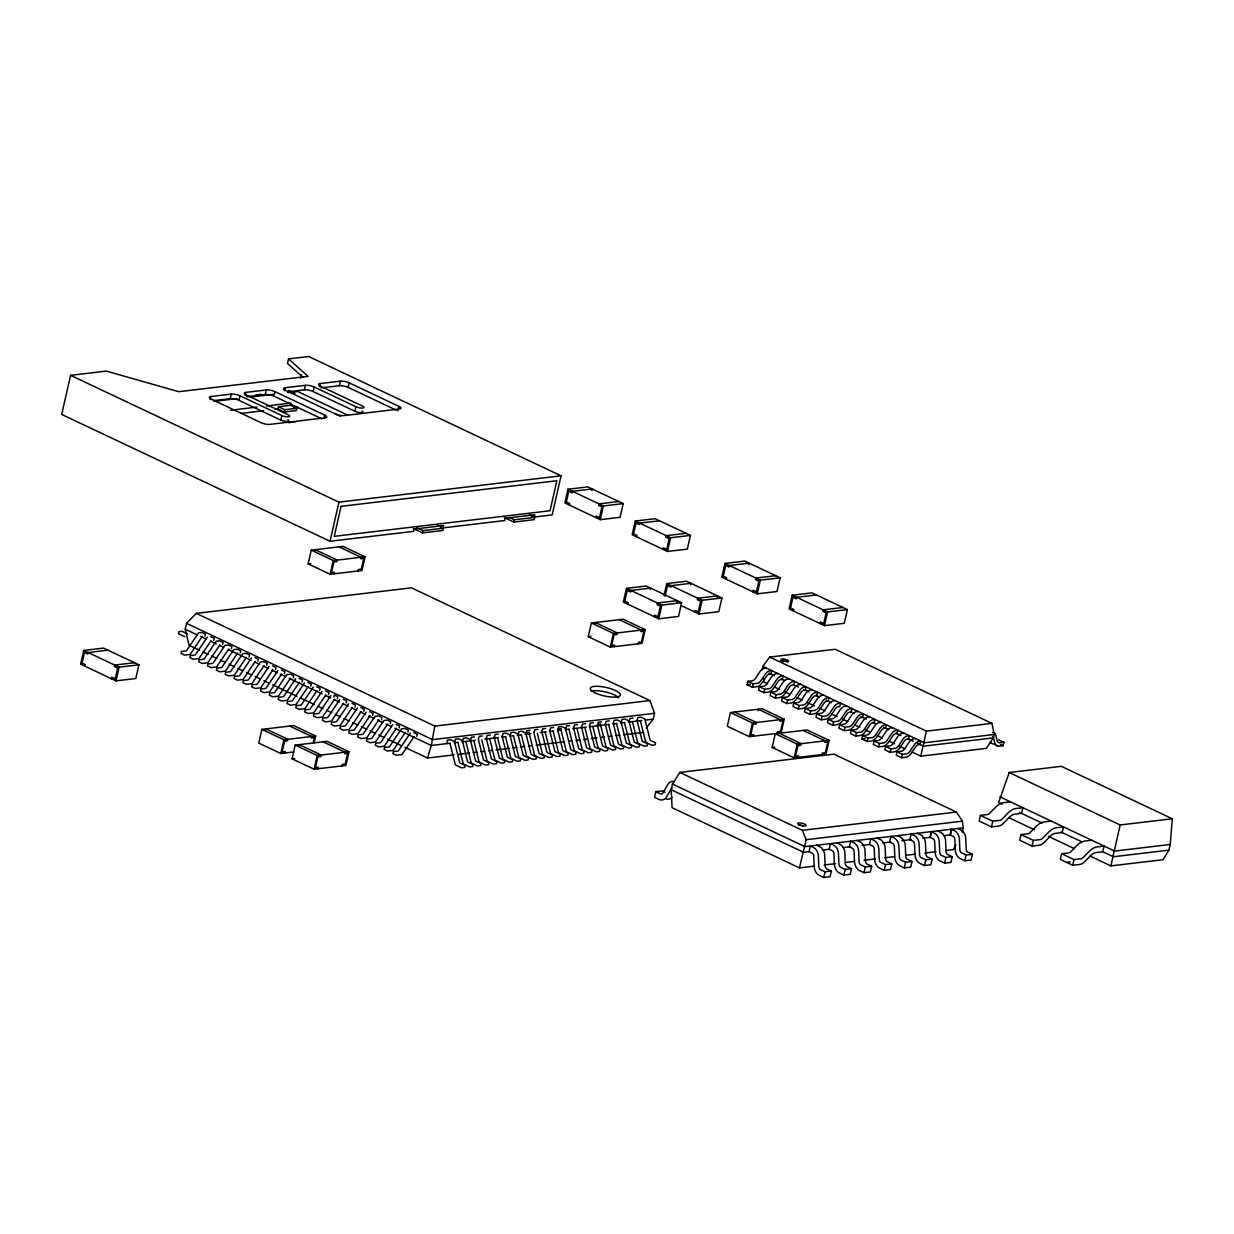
<?xml version="1.0" encoding="UTF-8"?>
<svg xmlns="http://www.w3.org/2000/svg" width="1234" height="1234" viewBox="0 0 1234 1234"><rect width="100%" height="100%" fill="white"/><g stroke="black" fill="none" stroke-linecap="round" stroke-linejoin="round"><path stroke-width="1.5" d="M1090.069 856.057L1110.878 865.882L1162.999 859.712L1168.922 850.164L1170.218 844.488L1172.3 818.774L1061.333 766.329L1009.211 772.515L998.645 802.516L1002.116 804.152M199.492 650.225L189.049 645.289L185.208 629.186L186.535 623.34L196.299 613.375L434.784 726.086L431.252 745.475L427.535 758.015L404.891 747.326M920.749 756.149L986.274 748.39L993.385 737.886L994.172 734.477L991.951 723.371L926.441 731.145L920.749 756.149L912.049 752.046M679.841 772.422L802.347 830.312L806.172 839.691L799.462 867.903L672.098 807.715L671.188 789.745L672.484 784.053L679.841 772.422L833.922 754.144L956.412 812.049L962.397 821.165L963.23 827.844L962.258 832.117M1172.3 818.774L1120.179 824.96L1110.878 865.882M302.87 377.172L287.507 363.459L288.54 358.909L308.084 376.355L178.791 391.687L106.294 371.095L70.585 375.337L61.7 414.439L330.033 541.263L413.513 531.36L414.022 529.093L443.638 525.576L443.129 527.859L504.629 520.563L505.153 518.28L534.769 514.763L534.26 517.046L529.401 514.748M83.742 650.441L80.626 664.154L115.996 680.875L135.802 678.515L138.918 664.802L103.533 648.097L83.742 650.441L119.112 667.162L138.918 664.802M85.038 666.237L85.393 664.71L82.076 663.152L84.498 652.477L87.815 654.051L88.154 652.524L107.96 650.179M111.569 678.777L111.924 677.25L115.24 678.823L117.662 668.165L114.346 666.591L114.685 665.064L134.491 662.72M115.996 680.875L119.112 667.162M210.196 399.554L210.891 396.53L231.267 394.109A6.324 1.774 12.8 0 1 239.998 395.79L281.815 415.549A4.859 1.357 12.8 0 0 288.509 416.845A4.859 1.357 12.8 0 0 288.154 414.809L246.337 395.034A6.324 1.774 12.8 0 1 245.875 392.381L266.251 389.959A6.324 1.774 12.8 0 1 274.981 391.641L324.743 415.164A6.324 1.774 12.8 0 1 325.205 417.817L269.845 424.388A6.324 1.774 12.8 0 1 261.114 422.707L211.353 399.184A6.324 1.774 12.8 0 1 210.891 396.53M213.559 400.634L230.234 398.659L231.267 394.109M287.938 419.791A4.859 1.357 12.8 0 1 287.044 421.426A4.859 1.357 12.8 0 1 280.781 420.1L238.964 400.34L239.998 395.79M245.196 395.404L245.875 392.381M204.937 636.142L205.399 634.091L201.96 632.471L198.52 632.872L186.411 650.842L181.537 651.413L181.074 653.465L184.514 655.1L190.129 654.421L202.237 636.466M246.692 396.7L265.217 394.51L266.251 389.959M213.76 640.323L214.222 638.271L210.783 636.636M321.981 418.897L273.948 396.191L274.981 391.641M222.598 644.487L223.061 642.436L219.621 640.816L216.166 641.217L204.057 659.187L199.198 659.758L198.72 661.81L202.175 663.445L207.79 662.766L219.899 644.811M278.514 406.742L277.989 409.025L284.298 412.002L296.391 410.567L296.916 408.284L290.622 405.307L278.514 406.742L284.807 409.719L296.916 408.284M284.391 390.762L285.085 387.723L305.461 385.317A6.324 1.774 12.8 0 1 314.192 386.998L355.994 406.757A4.859 1.357 12.8 0 0 362.703 408.053A4.859 1.357 12.8 0 0 362.349 406.001L320.531 386.242A6.324 1.774 12.8 0 1 320.069 383.573L340.445 381.167A6.324 1.774 12.8 0 1 349.176 382.849L398.921 406.356A6.324 1.774 12.8 0 1 399.384 409.025L344.024 415.58A6.324 1.774 12.8 0 1 335.293 413.899M280.781 420.1L281.815 415.549M284.298 412.002L284.807 409.719M231.421 648.668L231.884 646.616L228.444 644.981L225.004 645.397L212.896 663.352L208.022 663.938L207.559 665.99L210.999 667.609L216.613 666.946L228.722 648.976M300.633 378.329L301.482 374.581M240.244 652.832L240.707 650.781L237.267 649.161L233.828 649.562L221.719 667.532L216.845 668.103L216.382 670.155L219.822 671.79L225.436 671.111L237.545 653.156M287.753 391.841L304.428 389.851L305.461 385.317M249.067 657.012L249.53 654.961L246.09 653.326L242.651 653.742L230.542 671.697L225.668 672.283L225.205 674.335L228.645 675.954L234.259 675.291L246.368 657.321M362.117 410.999A4.859 1.357 12.8 0 1 361.223 412.634A4.859 1.357 12.8 0 1 354.96 411.308L313.158 391.533L314.192 386.998M319.375 386.612L320.069 383.573M257.906 661.177L258.369 659.126L254.929 657.506M266.729 665.357L267.192 663.306L263.752 661.671L260.312 662.087L248.204 680.042L243.329 680.628L242.867 682.68L246.306 684.299L251.921 683.636L264.03 665.666M324.048 418.187L324.743 415.164M320.886 387.908L339.412 385.702L340.445 381.167M314.146 742.868L315.703 736.004L293.677 725.592L261.886 729.371L258.77 743.084L280.797 753.496L293.939 751.938M275.552 669.522L276.015 667.471L272.575 665.851M265.511 730.42L265.85 728.893L287.892 739.305L287.537 740.832L284.56 741.187L282.139 751.845L285.116 751.491L284.776 753.018M396.176 410.089L348.142 387.383L349.176 382.849M308.145 563.861L311.261 550.148L343.052 546.384L365.079 556.796L361.963 570.509L330.172 574.273L308.145 563.861L310.783 563.552M284.375 673.687L284.838 671.651L281.398 670.016M314.886 551.212L315.225 549.685L337.268 560.097L336.913 561.624L333.936 561.979L331.514 572.638L334.491 572.283L334.152 573.81M293.214 677.867L293.677 675.816L290.237 674.196L286.782 674.597L274.673 692.567L269.814 693.138L269.336 695.189L272.791 696.809L278.406 696.146L290.514 678.191M354.96 411.308L355.994 406.757M280.797 753.496L283.913 739.783L315.703 736.004M330.033 541.263L338.918 502.161L561.054 475.815L552.169 514.917L534.26 517.046M302.037 682.032L302.5 679.996L299.06 678.361M330.172 574.273L333.288 560.56L365.079 556.796M292.057 758.817L295.173 745.105L326.979 741.326L349.006 751.753L345.89 765.45L314.099 769.229L292.057 758.817L294.71 758.494M310.86 686.212L311.323 684.16L307.883 682.541M298.813 746.154L299.152 744.626L321.179 755.038L320.84 756.565L317.863 756.92L315.441 767.579L318.418 767.239L318.063 768.751M319.683 690.377L320.146 688.341L316.706 686.706M313.158 742.976L314.377 737.654L311.384 738.009L311.739 736.482L289.697 726.07M328.522 694.557L328.984 692.505L325.545 690.886M357.999 570.972L358.338 569.46L361.315 569.105L363.737 558.431L360.76 558.786L361.099 557.274L339.072 546.847M314.099 769.229L317.215 755.517L349.006 751.753M397.888 410.907L398.921 406.356M333.905 697.102L334.368 695.051L337.808 696.686L337.345 698.722M346.168 702.902L346.631 700.85L343.191 699.231M354.991 707.067L355.454 705.03L352.014 703.395M341.911 765.928L342.265 764.401L345.242 764.047L347.664 753.388L344.687 753.743L345.026 752.216L323 741.804M363.829 711.247L364.292 709.195L360.852 707.576M372.653 715.412L373.115 713.375L369.676 711.74M422.491 532.887L423 530.62L443.392 528.198L442.867 530.481L422.491 532.887L413.035 528.43M381.476 719.592L381.938 717.54L378.499 715.905L375.059 716.322L362.95 734.292L358.076 734.862L357.613 736.914L361.053 738.534L366.668 737.87L378.776 719.9M390.299 723.756L390.762 721.705L387.322 720.085L383.882 720.486L371.773 738.456L366.899 739.027L366.436 741.079L369.876 742.714L375.491 742.035L387.599 724.08M399.137 727.937L399.6 725.885L396.145 724.25M407.96 732.101L408.423 730.05L404.983 728.43L401.528 728.831L389.435 746.801L384.561 747.372L384.098 749.424L387.538 751.059L393.152 750.38L405.261 732.425M416.784 736.282L417.246 734.23L413.806 732.595M447.032 742.143L447.495 740.091L450.595 739.737L454.421 741.541L459.742 762.859L465.156 765.419L464.694 767.471L461.609 767.841L455.346 764.879L450.04 743.562M454.96 741.202L455.439 739.151L458.524 738.796L462.364 740.601L467.671 761.918L473.1 764.478L472.637 766.53L469.537 766.9L463.29 763.939L457.968 742.621M462.904 740.261L463.367 738.21L466.452 737.855L470.293 739.66L475.614 760.977L481.029 763.538L480.566 765.589L477.465 765.959L471.218 762.998L465.897 741.68M513.791 522.059L514.3 519.792L534.692 517.37L534.168 519.637L513.791 522.059L504.336 517.601M470.833 739.32L471.295 737.269L474.396 736.914M478.761 738.379L479.239 736.328L482.324 735.973M486.705 737.438L487.168 735.387L490.253 735.017M494.633 736.497L495.096 734.446L498.197 734.076M502.562 735.557L503.025 733.505L506.125 733.135L509.951 734.955L515.272 756.272L520.702 758.833L520.224 760.884L517.139 761.255L510.891 758.293L505.57 736.976M510.506 734.616L510.969 732.564L514.054 732.194L517.894 734.014L523.216 755.331L528.63 757.892L528.167 759.943L525.067 760.314L518.82 757.352L513.498 736.035M567.995 489.235L564.894 502.948L600.264 519.668L620.07 517.324L623.185 503.611L587.8 486.89L567.995 489.235L603.38 505.955L623.185 503.611M569.306 505.045L569.661 503.518L566.344 501.945L568.766 491.286L572.082 492.86L572.422 491.333L592.227 488.988L591.873 490.5M518.434 733.675L518.897 731.623L521.997 731.253L525.823 733.073L531.144 754.39L536.559 756.951L536.096 759.003L533.011 759.373L526.748 756.411L521.442 735.094M534.307 731.793L534.769 729.741L537.854 729.371M542.235 730.852L542.698 728.8L545.798 728.43M595.837 517.586L596.192 516.059L599.508 517.632L601.93 506.958L598.613 505.4L598.953 503.873L618.758 501.528M550.163 729.911L550.626 727.859L553.727 727.489M600.264 519.668L603.38 505.955M566.036 728.029L566.499 725.978L569.599 725.607M588.263 636.682L591.379 622.985L623.17 619.206L645.197 629.618L642.081 643.33L610.29 647.11L588.263 636.682L590.901 636.374M595.004 624.034L595.343 622.507L617.37 632.919L617.031 634.446L614.054 634.8L611.632 645.459L614.609 645.104L614.27 646.631M573.964 727.088L574.427 725.037L577.527 724.667M581.908 726.147L582.371 724.096L585.456 723.726M635.263 521.041L632.147 534.738L667.517 551.459L687.323 549.115L690.438 535.402L655.069 518.681L635.263 521.041L670.633 537.746L690.438 535.402M589.837 725.206L590.299 723.155L593.4 722.785M610.29 647.11L613.406 633.397L645.197 629.618M636.574 536.836L636.914 535.309L633.597 533.736L636.019 523.077L639.335 524.651L639.69 523.123L659.48 520.779M626.456 588.356L623.34 602.069L658.725 618.789L678.515 616.445L681.631 602.732L646.261 586.011L626.456 588.356L661.84 605.076L681.631 602.732M627.767 604.166L628.106 602.639L624.79 601.066L627.211 590.407L630.528 591.981L630.882 590.454L650.688 588.094L650.333 589.621M605.709 723.325L606.172 721.273L609.257 720.903M613.637 722.384L614.1 720.332L617.201 719.962L621.026 721.782L626.348 743.099L631.762 745.66L631.299 747.711L628.199 748.082L621.951 745.12L616.63 723.803M638.101 643.809L638.456 642.282L641.433 641.927L643.855 631.268L640.878 631.623L641.217 630.096L619.19 619.684M621.566 721.443L622.029 719.391L625.129 719.021L628.954 720.841L634.276 742.158L639.69 744.719L639.227 746.771L636.142 747.141L629.895 744.179L624.574 722.862M663.105 549.377L663.445 547.85L666.761 549.423L669.183 538.749L665.866 537.191L666.221 535.664L686.011 533.319M667.517 551.459L670.633 537.746M629.51 720.502L629.972 718.45L633.057 718.08M654.298 616.707L654.637 615.18L657.953 616.738L660.391 606.079L657.074 604.521L657.413 602.994L677.219 600.634L676.864 602.161M658.725 618.789L661.84 605.076M664.031 595.575L666.761 583.574L686.567 581.229L721.936 597.95L718.82 611.663L699.015 614.008L681.338 605.647M665.095 596.284L667.517 585.626L670.833 587.199L671.188 585.672L690.978 583.327L690.639 584.839M637.438 719.561L637.901 717.509L641.001 717.139L644.827 718.959L650.148 740.277L655.562 742.837L655.1 744.889L651.999 745.259L645.752 742.297L640.431 720.98M646.2 728.045L653.218 719.144L654.544 713.298L649.948 700.573L411.462 587.847L196.299 613.375M694.603 611.925L694.943 610.398L698.259 611.971L700.681 601.297L697.364 599.739L697.719 598.212L717.509 595.868L717.17 597.379M665.126 792.274L662.211 790.901L655.871 791.657L654.575 797.334L659.064 799.462A9.286 6.988 83.2 0 0 666.715 796.686L671.342 788.619A3.224 2.437 83.2 0 1 671.867 787.971M699.015 614.008L702.131 600.295L721.936 597.95M724.944 563.429L721.828 577.126L757.198 593.847L777.004 591.502L780.119 577.79L744.75 561.069L724.944 563.429L760.314 580.15L780.119 577.79M726.255 579.224L726.595 577.697L723.278 576.124L725.7 565.465L729.016 567.038L729.371 565.511L749.161 563.167L748.822 564.694M752.786 591.765L753.126 590.238L756.442 591.811L758.864 581.137L755.547 579.579L755.902 578.052L775.692 575.707M757.198 593.847L760.314 580.15M730.435 712.542L727.32 726.24L749.346 736.667L781.137 732.888L784.253 719.175L762.226 708.763L730.435 712.542L752.462 722.954L784.253 719.175M747.897 681.338L753.203 683.837L757.892 683.235A6.88 4.088 -64.7 0 0 760.977 680.582L765.203 674.18A8.175 4.874 -64.7 0 1 769.615 670.849L771.651 670.586L770.88 673.995L769.291 674.18A4.535 2.699 -64.7 0 0 766.391 676.371L762.782 681.862A10.535 6.263 -64.7 0 1 757.182 686.675L752.416 687.245L747.125 684.747L747.897 681.338L752.601 680.736A6.88 4.088 -64.7 0 0 755.686 678.083L759.913 671.666A8.175 4.874 -64.7 0 1 764.324 668.35L766.345 668.088M752.416 687.245L753.203 683.837M762.041 669.831L762.828 666.406L769.692 657.059L835.202 649.285L991.951 723.371M759.373 686.752L758.601 690.161L763.892 692.675L768.659 692.104A10.535 6.263 -64.7 0 0 774.258 687.292L777.867 681.8A4.535 2.699 -64.7 0 1 780.767 679.61L782.341 679.425L783.127 676.016L781.091 676.278A8.175 4.874 -64.7 0 0 776.68 679.595L772.453 686.011A6.88 4.088 -64.7 0 1 769.368 688.665L764.679 689.266L759.373 686.752L764.077 686.15A6.88 4.088 -64.7 0 0 767.147 683.513L771.389 677.096A8.175 4.874 -64.7 0 1 775.8 673.764L777.821 673.502M749.346 736.667L752.462 722.954M757.907 710.753L758.247 709.241L780.289 719.653L779.934 721.18L782.927 720.826L780.49 731.484L777.513 731.839L777.173 733.366M753.326 736.189L753.666 734.662L750.688 735.017L753.11 724.358L756.087 724.003L756.442 722.476L734.4 712.064M763.892 692.675L764.679 689.266M792.213 595.22L789.097 608.917L824.466 625.638L844.272 623.293L847.388 609.581L812.003 592.86L792.213 595.22L827.582 611.941L847.388 609.581M770.849 692.181L770.078 695.59L775.368 698.089L780.135 697.534A10.535 6.263 -64.7 0 0 785.734 692.706L789.344 687.215A4.535 2.699 -64.7 0 1 792.243 685.024L793.817 684.839L794.603 681.43L792.567 681.692A8.175 4.874 -64.7 0 0 788.156 685.024L783.929 691.441A6.88 4.088 -64.7 0 1 780.844 694.079L776.155 694.68L770.849 692.181L775.554 691.58A6.88 4.088 -64.7 0 0 778.623 688.927L782.865 682.525A8.175 4.874 -64.7 0 1 787.277 679.194L789.297 678.931M793.508 611.015L793.863 609.488L790.547 607.915L792.968 597.256L796.285 598.829L796.624 597.302L816.43 594.958M775.368 698.089L776.155 694.68M782.325 697.611L781.554 701.02L786.845 703.519L791.611 702.948A10.535 6.263 -64.7 0 0 797.21 698.135L800.82 692.644A4.535 2.699 -64.7 0 1 803.704 690.454L805.293 690.269L806.08 686.86L804.044 687.122A8.175 4.874 -64.7 0 0 799.632 690.454L795.406 696.855A6.88 4.088 -64.7 0 1 792.321 699.508L787.616 700.11L782.325 697.611L787.03 697.009A6.88 4.088 -64.7 0 0 790.099 694.356L794.341 687.94A8.175 4.874 -64.7 0 1 798.753 684.623L800.773 684.361M772.16 747.434L775.276 733.736L807.067 729.957L829.094 740.369L825.978 754.082L794.187 757.861L772.16 747.434L774.813 747.125M786.845 703.519L787.616 700.11M793.801 703.025L793.03 706.434L798.321 708.948L803.087 708.378A10.535 6.263 -64.7 0 0 808.686 703.55L812.296 698.058A4.535 2.699 -64.7 0 1 815.18 695.883L816.769 695.698L817.54 692.274L815.52 692.536A8.175 4.874 -64.7 0 0 811.108 695.868L806.882 702.285A6.88 4.088 -64.7 0 1 803.797 704.938L799.092 705.524L793.801 703.025L798.491 702.424A6.88 4.088 -64.7 0 0 801.576 699.786L805.817 693.369A8.175 4.874 -64.7 0 1 810.229 690.037L812.25 689.775M798.321 708.948L799.092 705.524M820.039 623.556L820.394 622.029L823.71 623.602L826.132 612.928L822.816 611.37L823.155 609.843L842.961 607.498M805.278 708.455L804.506 711.864L809.797 714.363L814.563 713.807A10.535 6.263 -64.7 0 0 820.163 708.979L823.772 703.488A4.535 2.699 -64.7 0 1 826.657 701.298L828.245 701.113L829.017 697.704L826.996 697.966A8.175 4.874 -64.7 0 0 822.584 701.298L818.343 707.699A6.88 4.088 -64.7 0 1 815.273 710.352L810.568 710.954L805.278 708.455L809.967 707.853A6.88 4.088 -64.7 0 0 813.052 705.2L817.294 698.783A8.175 4.874 -64.7 0 1 821.69 695.467L823.726 695.205M794.187 757.861L797.303 744.148L829.094 740.369M824.466 625.638L827.582 611.941M798.167 757.383L798.506 755.856L795.529 756.211L797.951 745.552L800.928 745.197L801.282 743.67L779.24 733.258M809.797 714.363L810.568 710.954M816.754 713.869L815.982 717.278L821.273 719.792L826.04 719.221A10.535 6.263 -64.7 0 0 831.639 714.409L835.233 708.918A4.535 2.699 -64.7 0 1 838.133 706.727L839.722 706.542L840.493 703.133L838.472 703.395A8.175 4.874 -64.7 0 0 834.061 706.712L829.819 713.129A6.88 4.088 -64.7 0 1 826.749 715.782L822.045 716.383L816.754 713.869L821.443 713.267A6.88 4.088 -64.7 0 0 824.528 710.63L828.77 704.213A8.175 4.874 -64.7 0 1 833.166 700.881L835.202 700.619M821.273 719.792L822.045 716.383M828.23 719.299L827.459 722.708L832.749 725.206L837.5 724.651A10.535 6.263 -64.7 0 0 843.115 719.823L846.709 714.332A4.535 2.699 -64.7 0 1 849.609 712.157L851.198 711.956L851.969 708.547L849.948 708.81A8.175 4.874 -64.7 0 0 845.537 712.141L841.295 718.558A6.88 4.088 -64.7 0 1 838.225 721.196L833.521 721.797L828.23 719.299L832.919 718.697A6.88 4.088 -64.7 0 0 836.004 716.044L840.231 709.643A8.175 4.874 -64.7 0 1 844.642 706.311L846.678 706.049M822.014 754.56L822.353 753.033L825.33 752.678L827.767 742.02L824.775 742.374L825.13 740.847L803.087 730.435M832.749 725.206L833.521 721.797M809.057 851.661L810.352 845.984L814.008 847.758A9.301 7.018 83.2 0 1 818.312 855.27L818.821 866.962A3.193 2.406 83.2 0 0 820.301 869.538L825.022 871.79L831.361 871.034L830.066 876.726L823.726 877.482L819.237 875.353A9.286 6.988 83.2 0 1 814.193 866.576L813.792 856.134A3.224 2.437 83.2 0 0 812.034 853.064L809.057 851.661L803.581 852.308L671.188 789.745M839.706 724.728L838.919 728.137L844.226 730.636L848.977 730.065A10.535 6.263 -64.7 0 0 854.591 725.253L858.185 719.761A4.535 2.699 -64.7 0 1 861.085 717.571L862.674 717.386L863.445 713.977L861.425 714.239A8.175 4.874 -64.7 0 0 857.013 717.571L852.771 723.972A6.88 4.088 -64.7 0 1 849.686 726.625L844.997 727.227L839.706 724.728L844.395 724.127A6.88 4.088 -64.7 0 0 847.48 721.474L851.707 715.057A8.175 4.874 -64.7 0 1 856.118 711.74L858.154 711.478M844.226 730.636L844.997 727.227M851.182 730.142L850.396 733.551L855.702 736.066L860.453 735.495A10.535 6.263 -64.7 0 0 866.067 730.682L869.661 725.176A4.535 2.699 -64.7 0 1 872.561 723.001L874.15 722.816L874.921 719.407L872.885 719.669A8.175 4.874 -64.7 0 0 868.489 722.985L864.247 729.402A6.88 4.088 -64.7 0 1 861.162 732.055L856.473 732.657L851.182 730.142L855.872 729.541A6.88 4.088 -64.7 0 0 858.957 726.903L863.183 720.486A8.175 4.874 -64.7 0 1 867.595 717.155L869.631 716.892M829.217 849.27L830.497 843.593L834.153 845.367A9.301 7.018 83.2 0 1 838.457 852.879L838.966 864.571A3.193 2.406 83.2 0 0 840.447 867.147L845.167 869.399L851.506 868.659L850.226 874.335L843.871 875.091L839.398 872.962A9.286 6.988 83.2 0 1 834.354 864.186L833.937 853.743A3.224 2.437 83.2 0 0 832.179 850.673L829.217 849.27L822.307 850.087M855.702 736.066L856.473 732.657M823.726 877.482L825.022 871.79M862.659 735.572L867.949 738.071L872.639 737.469A6.88 4.088 -64.7 0 0 875.724 734.832L879.965 728.415A8.175 4.874 -64.7 0 1 884.362 725.083L886.398 724.821L885.626 728.23L884.038 728.415A4.535 2.699 -64.7 0 0 881.138 730.605L877.544 736.096A10.535 6.263 -64.7 0 1 871.929 740.924L867.178 741.48L861.872 738.981L862.659 735.572L867.348 734.97A6.88 4.088 -64.7 0 0 870.433 732.317L874.659 725.916A8.175 4.874 -64.7 0 1 879.071 722.584L881.107 722.322M867.178 741.48L867.949 738.071M874.119 740.986L873.348 744.411L878.654 746.909L883.405 746.339A10.535 6.263 -64.7 0 0 889.02 741.526L892.614 736.035A4.535 2.699 -64.7 0 1 895.514 733.844L897.103 733.659L897.874 730.25L895.838 730.513A8.175 4.874 -64.7 0 0 891.442 733.829L887.2 740.246A6.88 4.088 -64.7 0 1 884.115 742.899L879.426 743.5L874.119 740.986L878.824 740.4A6.88 4.088 -64.7 0 0 881.909 737.747L886.135 731.33A8.175 4.874 -64.7 0 1 890.547 728.014L892.583 727.736M843.871 875.091L845.167 869.399M878.654 746.909L879.426 743.5M885.596 746.416L884.824 749.825L890.115 752.324L894.881 751.768A10.535 6.263 -64.7 0 0 900.496 746.94L904.09 741.449A4.535 2.699 -64.7 0 1 906.99 739.274L908.579 739.073L909.35 735.665L907.314 735.927A8.175 4.874 -64.7 0 0 902.902 739.259L898.676 745.675A6.88 4.088 -64.7 0 1 895.591 748.313L890.902 748.915L885.596 746.416L890.3 745.814A6.88 4.088 -64.7 0 0 893.385 743.161L897.612 736.76A8.175 4.874 -64.7 0 1 902.023 733.428L904.044 733.166M890.115 752.324L890.902 748.915M869.507 844.488L870.803 838.811L874.459 840.585A9.301 7.018 83.2 0 1 878.762 848.113L879.271 859.805A3.193 2.406 83.2 0 0 880.752 862.365L885.472 864.618L891.812 863.877L890.516 869.554L884.176 870.309L879.688 868.196A9.286 6.988 83.2 0 1 874.644 859.404L874.243 848.961A3.224 2.437 83.2 0 0 872.484 845.892L869.507 844.488L862.088 845.383M864.031 872.7L865.312 867.008L871.667 866.268L870.371 871.944L864.031 872.7L859.543 870.572A9.286 6.988 83.2 0 1 854.499 861.795L854.082 851.352A3.224 2.437 83.2 0 0 852.339 848.282L849.362 846.879L850.658 841.202L854.314 842.976A9.301 7.018 83.2 0 1 858.617 850.488L859.126 862.196A3.193 2.406 83.2 0 0 860.607 864.756L865.312 867.008M897.072 751.845L896.3 755.254L901.591 757.753L906.358 757.182A10.535 6.263 -64.7 0 0 911.957 752.37L915.566 746.878A4.535 2.699 -64.7 0 1 918.466 744.688L920.055 744.503L920.826 741.094L918.79 741.356A8.175 4.874 -64.7 0 0 914.379 744.688L910.152 751.09A6.88 4.088 -64.7 0 1 907.067 753.743L902.378 754.344L897.072 751.845L901.776 751.244A6.88 4.088 -64.7 0 0 904.846 748.591L909.088 742.174A8.175 4.874 -64.7 0 1 913.499 738.857L915.52 738.595M901.591 757.753L902.378 754.344M884.176 870.309L885.472 864.618M904.321 867.918L905.617 862.227L911.972 861.486L910.677 867.163L904.321 867.918L899.848 865.805A9.286 6.988 83.2 0 1 894.804 857.028L894.388 846.57A3.224 2.437 83.2 0 0 892.629 843.516L889.668 842.097L890.963 836.421L894.619 838.194A9.301 7.018 83.2 0 1 898.907 845.722L899.432 857.414A3.193 2.406 83.2 0 0 900.897 859.975L905.617 862.227M931.577 831.608L930.282 837.284L922.708 838.179M924.482 865.528L925.778 859.851L932.117 859.095L930.822 864.772L924.482 865.528L919.993 863.414A9.286 6.988 83.2 0 1 914.949 854.638L914.548 844.179A3.224 2.437 83.2 0 0 912.79 841.125L909.813 839.722L911.108 834.03L914.764 835.804A9.301 7.018 83.2 0 1 919.068 843.331L919.577 855.023A3.193 2.406 83.2 0 0 921.058 857.584L925.778 859.851M951.722 829.217L950.442 834.894L943.532 835.711M944.627 863.137L945.923 857.46L952.262 856.704L950.982 862.381L944.627 863.137L940.138 861.024A9.286 6.988 83.2 0 1 935.11 852.247L934.693 841.804A3.224 2.437 83.2 0 0 932.935 838.734L929.973 837.331L931.254 831.639L934.909 833.413A9.301 7.018 83.2 0 1 939.213 840.94L939.722 852.632A3.193 2.406 83.2 0 0 941.203 855.193L945.923 857.46M964.787 860.746L966.068 855.069L972.423 854.314L971.127 859.99L964.787 860.746L960.299 858.633A9.286 6.988 83.2 0 1 955.255 849.856L954.838 839.413A3.224 2.437 83.2 0 0 953.095 836.344L950.118 834.94L951.414 829.248L955.07 831.022A9.301 7.018 83.2 0 1 959.373 838.549L959.882 850.241A3.193 2.406 83.2 0 0 961.363 852.802L966.068 855.069M980.428 815.365L979.148 821.042L991.504 826.888L998.676 826.04A10.042 5.969 -64.7 0 0 1003.319 823.417L1009.397 817.216A11.692 6.957 -64.7 0 1 1014.795 814.178L1021.598 813.36L1022.878 807.684L1015.412 808.594A17.77 10.566 -64.7 0 0 1008.548 812.466L1001.653 819.469A3.964 2.36 -64.7 0 1 1000.111 820.332L992.784 821.212L980.428 815.365L987.755 814.486A3.964 2.36 -64.7 0 0 989.298 813.622L996.193 806.635A17.77 10.566 -64.7 0 1 1003.057 802.748L1010.523 801.838M990.208 741.927A10.535 6.263 -64.7 0 0 993.092 743.778L998.383 746.277L1003.149 745.706L1003.921 742.297L998.63 739.798M991.504 826.888L992.784 821.212M1021.042 834.554L1019.747 840.246L1032.102 846.077L1039.275 845.228A10.042 5.969 -64.7 0 0 1043.918 842.606L1050.011 836.405A11.692 6.957 -64.7 0 1 1055.394 833.366L1062.196 832.564L1063.492 826.873L1056.026 827.783A17.77 10.566 -64.7 0 0 1049.147 831.67L1042.252 838.657A3.964 2.36 -64.7 0 1 1040.725 839.521L1033.398 840.4L1021.042 834.554L1028.369 833.675A3.964 2.36 -64.7 0 0 1029.896 832.811L1036.791 825.824A17.77 10.566 -64.7 0 1 1043.671 821.937L1051.121 821.026M1032.102 846.077L1033.398 840.4M1091.735 840.231L1084.27 841.141A17.77 10.566 -64.7 0 0 1077.39 845.012L1070.51 852A3.964 2.36 -64.7 0 1 1068.968 852.864L1061.641 853.743L1060.345 859.435L1072.701 865.281L1079.889 864.417A10.042 5.969 -64.7 0 0 1084.516 861.81L1090.609 855.594A11.692 6.957 -64.7 0 1 1096.008 852.555L1102.795 851.753L1113.392 856.751L1168.922 850.164M1072.701 865.281L1073.996 859.589L1081.323 858.71A3.964 2.36 -64.7 0 0 1082.866 857.846L1089.745 850.858A17.77 10.566 -64.7 0 1 1096.625 846.971L1104.091 846.061L1102.795 851.753M955.887 844.827L953.28 849.655L945.691 850.565M207.343 637.053L195.234 655.023L190.36 655.593L189.897 657.645L193.337 659.264L198.967 658.601L211.06 640.631M251.474 657.907L239.365 675.877L234.506 676.448L234.028 678.499L237.483 680.135L243.098 679.456L255.207 661.501M269.135 666.252L257.027 684.222L252.152 684.793L251.69 686.844L255.13 688.464L260.744 687.801L272.853 669.846M277.958 670.432L265.85 688.387L260.976 688.973L260.513 691.009L263.953 692.644L269.567 691.981L281.676 674.011M295.62 678.777L283.512 696.732L278.637 697.318L278.174 699.354L281.614 700.989L287.229 700.326L299.338 682.356M304.443 682.942L292.335 700.912L287.46 701.483L286.998 703.534L290.437 705.154L296.052 704.491L308.161 686.536M313.266 687.122L301.158 705.077L296.283 705.663L295.821 707.699L299.26 709.334L304.875 708.671L316.984 690.701M322.089 691.287L309.981 709.257L305.122 709.828L304.644 711.879L308.099 713.499L313.714 712.836L325.822 694.881M330.928 695.467L318.819 713.422L313.945 714.008L313.482 716.044L316.922 717.679L322.537 717.016L334.645 699.046M339.751 699.632L327.642 717.602L322.768 718.173L322.305 720.224L325.745 721.844L331.36 721.18L343.468 703.226M348.574 703.812L336.466 721.767L331.591 722.353L331.128 724.389L334.568 726.024L340.183 725.361L352.292 707.39M357.397 707.977L345.289 725.947L340.43 726.518L339.952 728.569L343.407 730.189L349.021 729.525L361.13 711.555M366.236 712.157L354.127 730.112L349.253 730.698L348.79 732.734L352.23 734.369L357.845 733.69L369.953 715.735M392.705 724.667L380.596 742.621L375.738 743.207L375.259 745.259L378.715 746.878L384.329 746.215L396.438 728.245M410.367 733.011L398.258 750.966L393.384 751.552L392.921 753.604L396.361 755.223L401.976 754.56L414.084 736.59M288.54 358.909L308.67 356.518L561.054 475.815M255.669 394.926L260.852 394.309M214.253 401.343L237.005 398.644M250.271 397.07L273.007 394.386M288.17 392.582L297.656 391.456L348.127 415.318M230.511 410.228L256.981 407.081M266.436 405.971L291.039 403.055M240.815 413.436L263.521 410.737M274.873 409.395L278.653 408.948M293.785 407.143L297.564 406.696M288.293 422.66L296.222 421.719M747.125 684.747L750.303 684.361M434.784 726.086L649.948 700.573M654.544 713.298L432.579 739.629L186.535 623.34M529.926 730.312L526.825 730.682L526.363 732.734L529.463 732.364M601.328 721.844L598.228 722.214L597.765 724.265L600.865 723.895M561.192 728.6L558.107 728.97L558.57 726.919L561.655 726.548L565.496 728.368L570.818 749.686L576.232 752.246L575.769 754.298L572.669 754.668L566.421 751.707L561.1 730.389M450.395 743.207L431.252 745.475L394.865 728.276M454.22 742.745L458.045 742.297M461.871 741.85L475.26 740.261M484.839 739.12L498.228 737.531M502.053 737.084L505.878 736.621M509.704 736.174L513.529 735.711M517.354 735.263L521.195 734.801M525.021 734.353L530.759 733.675M540.322 732.533L546.06 731.855M549.886 731.407L553.711 730.944M557.552 730.497L561.377 730.034M565.203 729.587L569.028 729.14M572.854 728.677L586.243 727.088M590.068 726.641L609.21 724.373M613.036 723.911L616.861 723.463M620.687 723.001L624.512 722.553M628.337 722.091L641.742 720.502M645.567 720.054L653.218 719.144M427.535 758.015L454.189 754.853M457.999 754.406L469.414 753.048M473.224 752.601L477.034 752.138M480.844 751.691L484.653 751.244M488.463 750.781L492.273 750.334M496.083 749.886L509.411 748.298M513.221 747.85L517.031 747.403M520.825 746.94L524.635 746.493M528.445 746.046L532.255 745.598M536.065 745.135L564.632 741.757M568.442 741.295L572.237 740.847M576.047 740.4L579.857 739.953M583.667 739.49L587.477 739.043M591.287 738.595L596.994 737.917M600.804 737.454L604.614 737.006M608.424 736.559L612.234 736.112M616.044 735.649L619.854 735.202M623.664 734.754L642.698 732.487M861.872 738.981L865.049 738.611M994.172 734.477L924.359 742.76L762.828 666.406M993.385 737.886L923.572 746.169L917.402 743.254M1003.921 742.297L999.247 742.806A6.88 4.088 -64.7 0 1 997.226 740.77L995.761 735.032A8.175 4.874 -64.7 0 0 992.66 732.595M802.347 830.312L956.412 812.049M806.172 839.691L962.397 821.165M963.23 827.844L804.876 846.632L672.484 784.053M843.13 847.619L850.72 846.725M882.927 842.899L890.501 842.004M901.869 840.663L911.34 839.536M799.462 867.903L814.656 866.114M824.142 864.988L835.541 863.63M845.043 862.504L854.53 861.378M864.031 860.252L875.43 858.895M884.917 857.769L894.419 856.643M905.802 855.301L915.304 854.175M924.806 853.049L936.19 851.691M1170.218 844.488L1114.688 851.074L999.926 796.84M1066.531 862.35L1070.109 861.934M288.617 390.345L295.003 393.368M340.615 416.413L285.548 390.391A6.324 1.774 12.8 0 1 285.085 387.723M529.972 515.133L534.692 517.37M666.761 583.574L702.131 600.295M1000.496 744.457L1003.149 745.706M509.58 517.555L514.3 519.792M769.692 657.059L926.441 731.145M1009.211 772.515L1120.179 824.96M768.998 673.101L774.212 675.569M781.153 678.854L784.623 680.489M793.308 684.608L798.521 687.06M803.735 689.528L808.949 691.996M815.89 695.266L819.361 696.917M826.317 700.202L831.515 702.655M850.627 711.694L854.098 713.329M861.054 716.615L866.253 719.083M873.209 722.368L876.68 724.003M883.637 727.289L888.835 729.757M895.791 733.042L901.005 735.495M907.946 738.78L913.16 741.248M437.083 525.221L443.392 528.198M767.486 683.713L764 682.063L763.445 678.577M774.458 687.014L779.672 689.482M784.901 691.95L790.13 694.418M797.102 697.704L802.316 700.172M807.545 702.655L814.517 705.941M819.731 708.409L824.96 710.877M831.932 714.178L837.146 716.645M842.375 719.113L847.604 721.582M854.576 724.867L859.789 727.35M865.019 729.818L870.248 732.286M877.204 735.572L882.433 738.04M889.406 741.341L894.635 743.809M899.848 746.277L905.077 748.745M1019.469 812.358L1042.036 823.032M1061.132 832.055L1081.971 841.896M416.706 527.643L423 530.62M1008.579 817.54L1034.586 829.834M1048.453 836.39L1074.459 848.684M70.585 375.337L338.918 502.161M591.379 622.985L613.406 633.397M1061.641 853.743L1073.996 859.589M775.276 733.736L797.303 744.148M957.754 828.492L961.409 830.266A9.301 7.018 83.2 0 1 965.713 837.793L966.222 849.486A3.193 2.406 83.2 0 0 967.703 852.062L972.423 854.314M937.609 830.883L941.264 832.657A9.301 7.018 83.2 0 1 945.568 840.184L946.077 851.876A3.193 2.406 83.2 0 0 947.558 854.452L952.262 856.704M917.448 833.274L921.104 835.048A9.301 7.018 83.2 0 1 925.407 842.575L925.916 854.267A3.193 2.406 83.2 0 0 927.397 856.843L932.117 859.095M311.261 550.148L333.288 560.56M897.303 835.665L900.959 837.439A9.301 7.018 83.2 0 1 905.262 844.966L905.771 856.658A3.193 2.406 83.2 0 0 907.252 859.219L911.972 861.486M877.158 838.056L880.814 839.83A9.301 7.018 83.2 0 1 885.102 847.357L885.626 859.049A3.193 2.406 83.2 0 0 887.092 861.61L891.812 863.877M856.998 840.447L860.653 842.22A9.301 7.018 83.2 0 1 864.957 849.748L865.466 861.44A3.193 2.406 83.2 0 0 866.947 864.001L871.667 866.268M836.853 842.837L840.508 844.611A9.301 7.018 83.2 0 1 844.812 852.139L845.321 863.831A3.193 2.406 83.2 0 0 846.802 866.391L851.506 868.659M816.707 845.228L820.363 847.002A9.301 7.018 83.2 0 1 824.651 854.53L825.176 866.222A3.193 2.406 83.2 0 0 826.641 868.782L831.361 871.034M655.871 791.657L660.591 793.863A3.193 2.406 83.2 0 0 662.843 793.061L668.041 784.068A9.301 7.018 83.2 0 1 674.597 781.677M185.208 629.186L197.347 634.908M200.803 636.559L206.001 639.011M211.199 641.464L216.397 643.917M219.868 645.567L223.339 647.202M228.537 649.655L251.057 660.298M254.528 661.933L259.726 664.401M263.181 666.036L268.38 668.489M271.85 670.124L277.048 672.592M280.519 674.227L285.717 676.679M289.172 678.314L322.089 693.878M325.56 695.513L330.758 697.981M334.229 699.616L339.427 702.069M342.882 703.704L348.081 706.157M351.551 707.807L356.749 710.26M360.22 711.895L365.418 714.347M368.873 715.998L374.072 718.45M377.542 720.085L382.741 722.538M386.211 724.188L391.409 726.641M187.429 633.875L182 631.314L178.915 631.685L178.452 633.721L184.699 636.682M202.962 651.876L208.191 654.344M211.677 655.994L216.891 658.462M220.377 660.097L225.606 662.565M229.077 664.216L234.306 666.684M237.792 668.334L243.005 670.802M246.492 672.453L251.705 674.921M255.191 676.556L260.42 679.024M263.891 680.674L269.12 683.142M272.606 684.793L296.978 696.3M300.448 697.95L314.377 704.537M317.863 706.172L323.077 708.655M326.563 710.29L331.792 712.758M335.262 714.409L340.491 716.877M343.978 718.527L349.191 720.995M352.677 722.63L357.891 725.098M361.377 726.749L366.606 729.217M370.077 730.867L375.306 733.335M378.792 734.97L384.005 737.438M387.491 739.089L401.42 745.675M261.886 729.371L283.913 739.783M295.173 745.105L317.215 755.517M636.898 719.9L642.204 741.218L647.634 743.778L647.171 745.83L644.071 746.2L637.824 743.238L632.502 721.921M613.097 722.723L618.419 744.04L623.833 746.601L623.371 748.652L620.27 749.023L614.023 746.061L608.701 724.744M605.154 723.664L610.475 744.981L615.905 747.542L615.427 749.593L612.342 749.963L606.095 747.002L600.773 725.685M597.225 724.605L602.547 745.922L607.961 748.483L607.498 750.534L604.398 750.904L598.151 747.943L592.829 726.625M589.297 725.546L594.618 746.863L600.033 749.424L599.57 751.475L596.469 751.845L590.222 748.884L584.901 727.566M581.353 726.487L586.674 747.804L592.104 750.365L591.626 752.416L588.541 752.786L582.294 749.825L576.972 728.507M573.424 727.428L578.746 748.745L584.16 751.305L583.697 753.357L580.597 753.727L574.35 750.766L569.028 729.448M557.552 729.309L562.874 750.627L568.303 753.187L567.825 755.239L564.74 755.609L558.493 752.647L553.171 731.33M549.624 730.25L554.945 751.568L560.359 754.128L559.897 756.18L556.812 756.55L550.549 753.588L545.243 732.271M541.695 731.191L547.017 752.509L552.431 755.069L551.968 757.121L548.868 757.491L542.621 754.529L537.299 733.212M533.751 732.132L539.073 753.45L544.502 756.01L544.024 758.062L540.939 758.432L534.692 755.47L529.371 734.153M502.022 735.896L507.344 757.213L512.758 759.774L512.295 761.825L509.21 762.196L502.948 759.234L497.641 737.917M494.094 736.837L499.415 758.154L504.829 760.715L504.367 762.766L501.266 763.136L495.019 760.175L489.697 738.857M486.15 737.778L491.471 759.095L496.901 761.656L496.438 763.707L493.338 764.077L487.091 761.116L481.769 739.798M478.221 738.719L483.543 760.036L488.957 762.597L488.494 764.648L485.409 765.018L479.147 762.057L473.841 740.739M799.077 825.176A4.304 1.203 12.8 0 1 803.272 825.978M672.114 797.257A9.286 6.988 83.2 0 1 666.098 798.984M265.217 394.51A6.324 1.774 12.8 0 1 273.948 396.191M304.428 389.851A6.324 1.774 12.8 0 1 313.158 391.533M339.412 385.702A6.324 1.774 12.8 0 1 348.142 387.383M230.234 398.659A6.324 1.774 12.8 0 1 238.964 400.34M782.896 662.118A3.841 1.08 12.8 0 1 781.446 661.424M780.844 660.761A3.841 1.08 12.8 0 1 783.899 660.252A3.841 1.08 12.8 0 1 788.156 661.887M998.383 746.277A10.535 6.263 -64.7 0 1 994.727 742.559L993.478 737.639A4.535 2.699 -64.7 0 0 992.738 736.374M591.117 691.194A15.425 4.334 12.8 0 1 605.971 692.027A15.425 4.334 12.8 0 1 618.805 697.858M341.062 506.326L334.244 536.343L550.04 510.753L556.858 480.736L341.062 506.326M799.077 824.744A4.304 1.203 12.8 0 0 805.987 825.531A4.304 1.203 12.8 0 0 800.573 822.97A4.304 1.203 12.8 0 0 799.077 824.744M782.356 660.576A3.841 1.08 12.8 0 0 788.526 661.27A3.841 1.08 12.8 0 0 783.698 658.987A3.841 1.08 12.8 0 0 782.356 660.576M594.896 692.737A15.425 4.334 12.8 0 0 619.962 695.822A15.425 4.334 12.8 0 0 601.112 686.582A15.425 4.334 12.8 0 0 594.896 692.737"/></g></svg>
